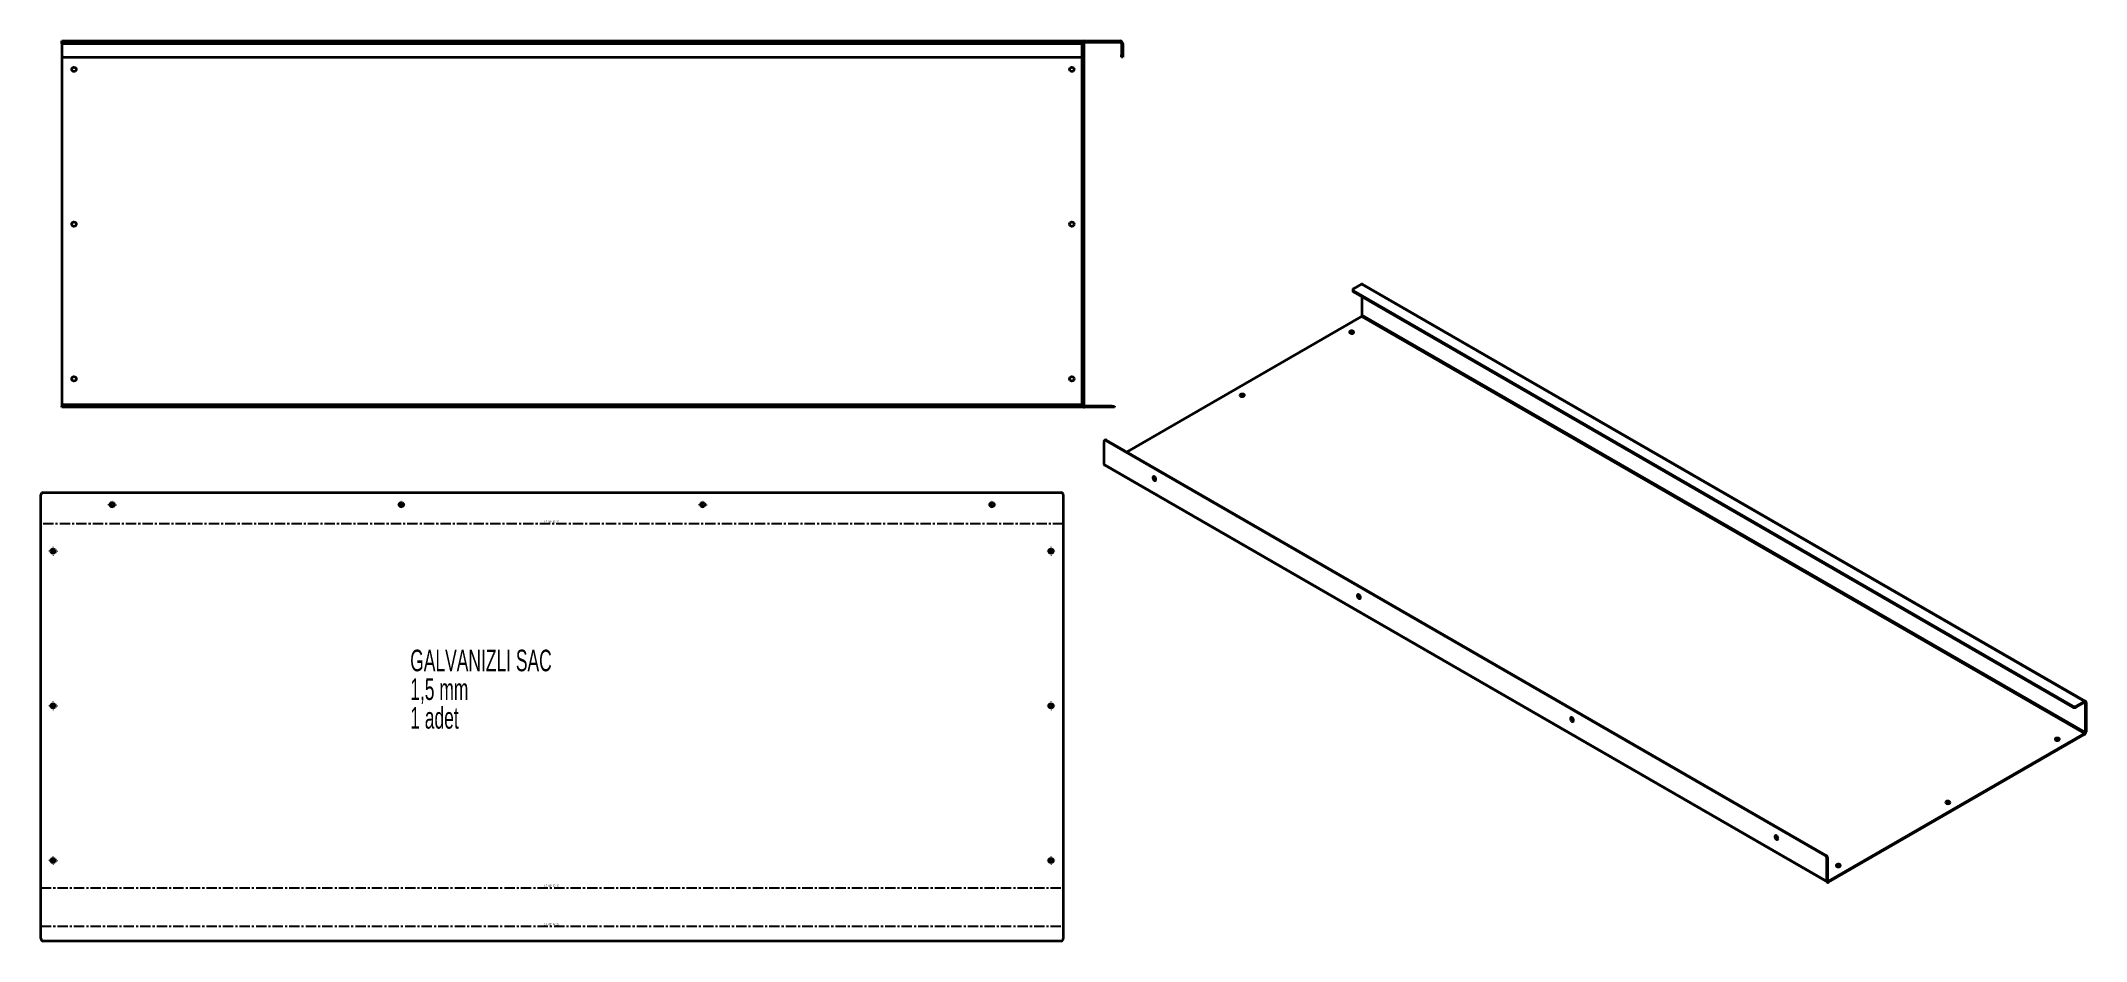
# Model space of a CAD drawing. Header units: millimetres. Extents: x -1063 to 1448, y -184 to 921.
import ezdxf

# ---------------------------------------------------------------- set-up
doc = ezdxf.new("R2010")
doc.units = ezdxf.units.MM
doc.linetypes.add('CENTERX2', pattern=[20.32, 12.7, -2.54, 2.54, -2.54])
doc.styles.add('SLDTEXTSTYLE0', font='TXT', dxfattribs={"width": 0.605})
doc.styles.add('SLDTEXTSTYLE1', font='TXT', dxfattribs={"width": 0.5675})

# ---------------------------------------------------------------- blocks, each defined once
blk = doc.blocks.new('SW_NOTE_0')
at = {"color": 0, "linetype": 'Continuous', "lineweight": 0, "attachment_point": 1, "style": 'SLDTEXTSTYLE0'}
for s, insert, char_height in [('GALVANIZLI SAC', (0, 34.1), 26.458), ('1,5 mm', (0, -1.2), 26.46), ('1 adet', (0, -36.4), 26.46)]:
    blk.add_mtext(s, dxfattribs=dict(at, insert=insert, char_height=char_height))
blk = doc.blocks.new('SW_CENTERMARKSYMBOL_0')
at = {"color": 0, "linetype": 'Continuous', "lineweight": 18}
for p, q in [((-5, 0), (-5.25, 0)), ((0, 0), (-2.5, 0)), ((0, 5), (0, 5.25)), ((0, 0), (0, 2.5)), ((0, 0), (0, -2.5)), ((0, 0), (2.5, 0)), ((5, 0), (5.25, 0)), ((0, -5), (0, -5.25))]:
    blk.add_line(p, q, dxfattribs=at)
blk = doc.blocks.new('SW_CENTERMARKSYMBOL_1')
at = {"color": 0, "linetype": 'Continuous', "lineweight": 18}
for p, q in [((-5, 0), (-5.25, 0)), ((0, 0), (-2.5, 0)), ((0, 5), (0, 5.25)), ((0, 0), (0, 2.5)), ((0, 0), (0, -2.5)), ((0, 0), (2.5, 0)), ((5, 0), (5.25, 0)), ((0, -5), (0, -5.25))]:
    blk.add_line(p, q, dxfattribs=at)
blk = doc.blocks.new('SW_CENTERMARKSYMBOL_2')
at = {"color": 0, "linetype": 'Continuous', "lineweight": 18}
for p, q in [((-5, 0), (-5.25, 0)), ((0, 0), (-2.5, 0)), ((0, 5), (0, 5.25)), ((0, 0), (0, 2.5)), ((0, 0), (0, -2.5)), ((0, 0), (2.5, 0)), ((5, 0), (5.25, 0)), ((0, -5), (0, -5.25))]:
    blk.add_line(p, q, dxfattribs=at)
blk = doc.blocks.new('SW_CENTERMARKSYMBOL_3')
at = {"color": 0, "linetype": 'Continuous', "lineweight": 18}
for p, q in [((-5, 0), (-5.25, 0)), ((0, 0), (-2.5, 0)), ((0, 5), (0, 5.25)), ((0, 0), (0, 2.5)), ((0, 0), (0, -2.5)), ((0, 0), (2.5, 0)), ((5, 0), (5.25, 0)), ((0, -5), (0, -5.25))]:
    blk.add_line(p, q, dxfattribs=at)
blk = doc.blocks.new('SW_CENTERMARKSYMBOL_4')
at = {"color": 0, "linetype": 'Continuous', "lineweight": 18}
for p, q in [((-5, 0), (-5.25, 0)), ((0, 0), (-2.5, 0)), ((0, 5), (0, 5.25)), ((0, 0), (0, 2.5)), ((0, 0), (0, -2.5)), ((0, 0), (2.5, 0)), ((5, 0), (5.25, 0)), ((0, -5), (0, -5.25))]:
    blk.add_line(p, q, dxfattribs=at)
blk = doc.blocks.new('SW_CENTERMARKSYMBOL_5')
at = {"color": 0, "linetype": 'Continuous', "lineweight": 18}
for p, q in [((-5, 0), (-5.25, 0)), ((0, 0), (-2.5, 0)), ((0, 5), (0, 5.25)), ((0, 0), (0, 2.5)), ((0, 0), (0, -2.5)), ((0, 0), (2.5, 0)), ((5, 0), (5.25, 0)), ((0, -5), (0, -5.25))]:
    blk.add_line(p, q, dxfattribs=at)
blk = doc.blocks.new('SW_CENTERMARKSYMBOL_6')
at = {"color": 0, "linetype": 'Continuous', "lineweight": 18}
for p, q in [((-5, 0), (-5.25, 0)), ((0, 0), (-2.5, 0)), ((0, 5), (0, 5.25)), ((0, 0), (0, 2.5)), ((0, 0), (0, -2.5)), ((0, 0), (2.5, 0)), ((5, 0), (5.25, 0)), ((0, -5), (0, -5.25))]:
    blk.add_line(p, q, dxfattribs=at)
blk = doc.blocks.new('SW_CENTERMARKSYMBOL_7')
at = {"color": 0, "linetype": 'Continuous', "lineweight": 18}
for p, q in [((-5, 0), (-5.25, 0)), ((0, 0), (-2.5, 0)), ((0, 5), (0, 5.25)), ((0, 0), (0, 2.5)), ((0, 0), (0, -2.5)), ((0, 0), (2.5, 0)), ((5, 0), (5.25, 0)), ((0, -5), (0, -5.25))]:
    blk.add_line(p, q, dxfattribs=at)
blk = doc.blocks.new('SW_CENTERMARKSYMBOL_8')
at = {"color": 0, "linetype": 'Continuous', "lineweight": 18}
for p, q in [((-5, 0), (-5.25, 0)), ((0, 0), (-2.5, 0)), ((0, 5), (0, 5.25)), ((0, 0), (0, 2.5)), ((0, 0), (0, -2.5)), ((0, 0), (2.5, 0)), ((5, 0), (5.25, 0)), ((0, -5), (0, -5.25))]:
    blk.add_line(p, q, dxfattribs=at)
blk = doc.blocks.new('SW_CENTERMARKSYMBOL_9')
at = {"color": 0, "linetype": 'Continuous', "lineweight": 18}
for p, q in [((-5, 0), (-5.25, 0)), ((0, 0), (-2.5, 0)), ((0, 5), (0, 5.25)), ((0, 0), (0, 2.5)), ((0, 0), (0, -2.5)), ((0, 0), (2.5, 0)), ((5, 0), (5.25, 0)), ((0, -5), (0, -5.25))]:
    blk.add_line(p, q, dxfattribs=at)

msp = doc.modelspace()

# ---------------------------------------------------------------- linework, layer by layer
at = {"color": 7, "linetype": 'Continuous', "lineweight": 35}
for p, q in [((-1037.3, 918.3), (-1037.3, 921.3)), ((-1037.3, 921.3), (217.7, 921.3)), ((-1037.3, 918.3), (-1037.3, 904.3)), ((-1037.3, 918.3), (217.7, 918.3)), ((-1037.3, 904.3), (-1037.3, 474.3)), ((216.6, 918.3), (215.1, 918.3)), ((215.1, 918.3), (215.1, 474.3)), ((216.6, 918.3), (216.6, 474.3)), ((217.7, 921.3), (217.7, 918.3)), ((217.7, 904.3), (217.7, 918.3)), ((217.7, 474.3), (217.7, 904.3)), ((218.1, 919.8), (218.1, 921.3)), ((218.1, 921.3), (262.1, 921.3)), ((218.1, 919.8), (262.1, 919.8)), ((262.1, 919.8), (262.1, 921.3)), ((263.6, 918.3), (265.1, 918.3)), ((263.6, 918.3), (263.6, 904.3)), ((263.6, 904.3), (265.1, 904.3)), ((263.6, 901.3), (263.6, 904.3)), ((265.1, 918.3), (265.1, 904.3)), ((265.1, 904.3), (265.1, 901.3)), ((-1034.3, 901.3), (214.7, 901.3)), ((265.1, 901.3), (263.6, 901.3)), ((547.4, 615.5), (547.4, 614.2)), ((558.1, 622.4), (548.2, 616.7)), ((548.2, 614.2), (1431.4, 104.4)), ((548.2, 614.2), (548.2, 613)), ((548.2, 613), (1431.4, 103.2)), ((558.1, 622.4), (1445.6, 110.1)), ((559.2, 584.6), (559.2, 606.7)), ((1447.1, 110.2), (559.6, 622.5)), ((558.1, 582.8), (270.4, 416.7)), ((558.1, 582.8), (1445.6, 70.5)), ((1446.6, 72.3), (559.2, 584.6)), ((-1037.3, 474.3), (-1037.3, 472.8)), ((217.7, 474.3), (-1037.3, 474.3)), ((-1037.3, 471.3), (-1037.3, 472.8)), ((-1037.3, 472.8), (-1034.3, 472.8)), ((-1034.3, 471.3), (-1037.3, 471.3)), ((-1034.3, 472.8), (-1034.3, 471.3)), ((214.7, 472.8), (-1034.3, 472.8)), ((214.7, 471.3), (-1034.3, 471.3)), ((214.7, 471.3), (214.7, 472.8)), ((214.7, 472.8), (217.7, 472.8)), ((217.7, 471.3), (214.7, 471.3)), ((216.6, 474.3), (215.1, 474.3)), ((217.7, 472.8), (217.7, 474.3)), ((217.7, 472.8), (217.7, 471.3)), ((218.1, 472.8), (218.1, 471.3)), ((252.1, 472.8), (218.1, 472.8)), ((252.1, 471.3), (218.1, 471.3)), ((252.1, 471.3), (252.1, 472.8)), ((252.1, 472.8), (255.1, 472.8)), ((255.1, 471.3), (252.1, 471.3)), ((255.1, 472.8), (255.1, 471.3)), ((242.1, 429.3), (242.1, 401.5)), ((243.7, 431.3), (242.7, 430.7)), ((245.2, 431.1), (244.2, 430.5)), ((1127.4, -79.3), (244.2, 430.5)), ((1128.4, -78.7), (245.2, 431.1)), ((1129.5, -110.8), (242.1, 401.5)), ((242.7, 400.2), (1130.1, -112.1)), ((-1062.9, -181.3), (-1062.9, 363.7)), ((-1059.9, 366.7), (189.1, 366.7)), ((192.1, 363.7), (192.1, -181.3)), ((1431.4, 103.2), (1431.4, 104.4)), ((1435.7, 104.4), (1445.6, 110.1)), ((1435.7, 103.2), (1445.6, 108.9)), ((1435.7, 104.4), (1435.7, 103.2)), ((1445.6, 108.9), (1445.6, 110.1)), ((1445.6, 108.9), (1446.6, 108.3)), ((1446.6, 108.3), (1447.7, 108.9)), ((1446.6, 108.3), (1446.6, 72.3)), ((1447.7, 108.9), (1447.7, 72.9)), ((1131.6, -110.8), (1445.6, 70.5)), ((1131.6, -112), (1445.6, 69.3)), ((1445.6, 70.5), (1445.6, 69.3)), ((1446.6, 72.3), (1447.7, 72.9)), ((1127.4, -79.3), (1128.4, -78.7)), ((1130.5, -82.4), (1129.5, -83)), ((1129.5, -110.8), (1129.5, -83)), ((1130.5, -110.1), (1130.5, -82.4)), ((1130.5, -110.1), (1129.5, -110.8)), ((1131.6, -110.8), (1130.5, -110.1)), ((1131.6, -110.8), (1131.6, -112)), ((189.1, -184.3), (-1059.9, -184.3))]:
    msp.add_line(p, q, dxfattribs=at)
at = {"color": 7, "linetype": 'CENTERX2'}
for p, q in [((192.1, 328.2), (-1062.9, 328.2)), ((-1062.9, -118.8), (192.1, -118.8)), ((-1062.9, -165.8), (192.1, -165.8))]:
    msp.add_line(p, q, dxfattribs=at)
at = {"color": 7, "linetype": 'Continuous', "lineweight": 35, "flags": 128}
for points in [[(544.2, 562.5), (545, 562.2), (546, 562), (547, 562.1), (547.9, 562.4), (548.5, 562.8), (548.8, 563.4), (548.8, 564), (548.4, 564.5), (547.7, 564.9), (546.7, 565.1), (545.7, 565.2), (544.8, 565), (544, 564.6), (543.5, 564.1), (543.4, 563.5), (543.6, 563), (544.2, 562.5)], [(409.8, 484.9), (410.7, 484.6), (411.6, 484.5), (412.6, 484.5), (413.5, 484.8), (414.2, 485.3), (414.5, 485.8), (414.4, 486.4), (414, 486.9), (413.3, 487.4), (412.4, 487.6), (411.4, 487.6), (410.4, 487.4), (409.7, 487.1), (409.2, 486.5), (409, 486), (409.3, 485.4), (409.8, 484.9)], [(305.9, 382.7), (305.7, 383.6), (305.4, 384.5), (304.8, 385.3), (304.1, 385.9), (303.4, 386.3), (302.8, 386.3), (302.3, 385.9), (302, 385.3), (302, 384.5), (302.3, 383.6), (302.8, 382.7), (303.4, 381.9), (304.1, 381.5), (304.8, 381.3), (305.4, 381.4), (305.7, 381.9), (305.9, 382.7)], [(303, 385.5), (303.2, 386.3), (303.2, 386.3)], [(556.9, 237.8), (556.8, 238.6), (556.4, 239.6), (555.8, 240.4), (555.1, 241), (554.4, 241.3), (553.8, 241.3), (553.3, 241), (553, 240.4), (553, 239.6), (553.3, 238.7), (553.8, 237.8), (554.4, 237), (555.1, 236.5), (555.8, 236.4), (556.4, 236.5), (556.8, 237), (556.9, 237.8)], [(554.1, 240.6), (554.2, 241.3), (554.2, 241.4)], [(818.5, 86.7), (818.4, 87.6), (818, 88.5), (817.5, 89.4), (816.8, 90), (816.1, 90.3), (815.4, 90.3), (814.9, 90), (814.7, 89.4), (814.7, 88.5), (814.9, 87.6), (815.4, 86.7), (816.1, 86), (816.8, 85.5), (817.5, 85.3), (818, 85.5), (818.4, 86), (818.5, 86.7)], [(815.7, 89.6), (815.8, 90.3), (815.8, 90.3)], [(1410.4, 62.4), (1411.2, 62.1), (1412.2, 62), (1413.2, 62), (1414.1, 62.3), (1414.7, 62.8), (1415, 63.3), (1415, 63.9), (1414.6, 64.4), (1413.9, 64.9), (1413, 65.1), (1411.9, 65.1), (1411, 64.9), (1410.2, 64.6), (1409.7, 64.1), (1409.6, 63.5), (1409.8, 62.9), (1410.4, 62.4)], [(1276, -15.1), (1276.9, -15.5), (1277.8, -15.6), (1278.8, -15.5), (1279.7, -15.2), (1280.4, -14.8), (1280.7, -14.2), (1280.6, -13.6), (1280.2, -13.1), (1279.5, -12.7), (1278.6, -12.5), (1277.6, -12.4), (1276.6, -12.6), (1275.9, -13), (1275.4, -13.5), (1275.2, -14.1), (1275.5, -14.6), (1276, -15.1)], [(1069.6, -58.2), (1069.4, -57.3), (1069, -56.4), (1068.5, -55.6), (1067.8, -54.9), (1067.1, -54.6), (1066.4, -54.6), (1066, -54.9), (1065.7, -55.6), (1065.7, -56.4), (1066, -57.3), (1066.4, -58.2), (1067.1, -58.9), (1067.8, -59.4), (1068.5, -59.6), (1069, -59.4), (1069.4, -58.9), (1069.6, -58.2)], [(1066.7, -55.3), (1066.9, -54.6), (1066.9, -54.6)], [(1141.7, -92.7), (1142.5, -93), (1143.5, -93.2), (1144.5, -93.1), (1145.4, -92.8), (1146, -92.3), (1146.3, -91.8), (1146.3, -91.2), (1145.9, -90.7), (1145.2, -90.3), (1144.3, -90), (1143.2, -90), (1142.3, -90.2), (1141.5, -90.6), (1141, -91.1), (1140.9, -91.6), (1141.1, -92.2), (1141.7, -92.7)]]:
    msp.add_lwpolyline(points, dxfattribs=at)
at = {"color": 7, "linetype": 'Continuous', "lineweight": 35}
for centre in [(-1022.3, 886.3), (202.7, 886.3), (-1022.3, 696.3), (202.7, 696.3), (-1022.3, 506.3), (202.7, 506.3), (-975.4, 351.7), (-620.4, 351.7), (-250.4, 351.7), (104.6, 351.7), (-1047.9, 294.7), (177.1, 294.7), (-1047.9, 104.7), (177.1, 104.7), (-1047.9, -85.3), (177.1, -85.3)]:
    msp.add_circle(centre, 2.75, dxfattribs=at)
for centre, radius, start, end in [((-1034.3, 904.3), 3, 180, 270), ((214.7, 904.3), 3, 270, 0), ((218.1, 918.3), 3, 90, 180), ((218.1, 918.3), 1.5, 90, 180), ((262.1, 918.3), 3, 360, 90), ((262.1, 918.3), 1.5, 0, 90), ((548.7, 615.5), 1.31, 110.7834, 249.2166), ((548.9, 614.4), 1.51, 185.6948, 245.6253), ((559, 621.2), 1.51, 65.6929, 125.6176), ((556.9, 584.7), 2.31, 302.6055, 357.3945), ((546.1, 560.5), 3.58, 44.8531, 135.1469), ((411.8, 482.9), 3.58, 44.8531, 135.1469), ((218.1, 474.3), 3, 180, 270), ((218.1, 474.3), 1.5, 180, 270), ((243.4, 429.5), 1.31, 50.7967, 189.214), ((244.4, 429.9), 1.51, 54.3824, 114.3071), ((243.5, 401.4), 1.48, 173.7012, 234.9867), ((306.7, 385.4), 3.65, 178.3449, 254.6462), ((-1059.9, 363.7), 3, 90, 180), ((189.1, 363.7), 3, 0, 90), ((557.7, 240.5), 3.65, 178.3449, 254.6462), ((1433.5, 108.5), 4.61, 242.6097, 297.3903), ((1433.5, 107.2), 4.61, 242.6097, 297.3903), ((1446.4, 109.1), 1.31, 350.786, 129.2033), ((1446, 108.4), 0.655, 350.786, 129.2033), ((819.4, 89.5), 3.65, 178.3449, 254.6462), ((1412.3, 60.4), 3.58, 44.8531, 135.1469), ((1443.1, 73.2), 4.61, 302.6055, 357.3945), ((1444.3, 72.4), 2.31, 302.6055, 357.3945), ((1278, -17.1), 3.58, 44.8531, 135.1469), ((1070.4, -55.4), 3.65, 178.3449, 254.6462), ((1124.9, -83.2), 4.61, 2.6055, 57.3945), ((1125.9, -82.6), 4.61, 2.6055, 57.3945), ((1143.6, -94.7), 3.58, 44.8531, 135.1469), ((1130.8, -111), 1.31, 170.786, 309.2033), ((1131.2, -110.2), 0.655, 170.786, 309.2033), ((-1059.9, -181.3), 3, 180, 270), ((189.1, -181.3), 3, 270, 0)]:
    msp.add_arc(centre, radius, start, end, dxfattribs=at)

# ---------------------------------------------------------------- block references
at = {"color": 7, "linetype": 'Continuous', "lineweight": 18}
for name, p in [('SW_CENTERMARKSYMBOL_2', (-975.4, 351.7)), ('SW_CENTERMARKSYMBOL_1', (-620.4, 351.7)), ('SW_CENTERMARKSYMBOL_0', (-250.4, 351.7)), ('SW_CENTERMARKSYMBOL_3', (104.6, 351.7)), ('SW_CENTERMARKSYMBOL_7', (-1047.9, 294.7)), ('SW_CENTERMARKSYMBOL_8', (177.1, 294.7)), ('SW_CENTERMARKSYMBOL_4', (-1047.9, 104.7)), ('SW_CENTERMARKSYMBOL_5', (177.1, 104.7)), ('SW_CENTERMARKSYMBOL_6', (-1047.9, -85.3)), ('SW_CENTERMARKSYMBOL_9', (177.1, -85.3))]:
    msp.add_blockref(name, p, dxfattribs=at)
at = {"color": 7, "linetype": 'Continuous', "lineweight": 0}
msp.add_blockref('SW_NOTE_0', (-609.5, 139.5), dxfattribs=at)

# ---------------------------------------------------------------- texts
at = {"color": 7, "linetype": 'Continuous', "lineweight": 0, "char_height": 3, "attachment_point": 2, "style": 'SLDTEXTSTYLE1'}
for insert in [(-436.2, 332.1), (-436.2, -115), (-436.2, -161.9)]:
    msp.add_mtext('UP  90°  R 1.5', dxfattribs=dict(at, insert=insert))

doc.saveas('drawing.dxf')
